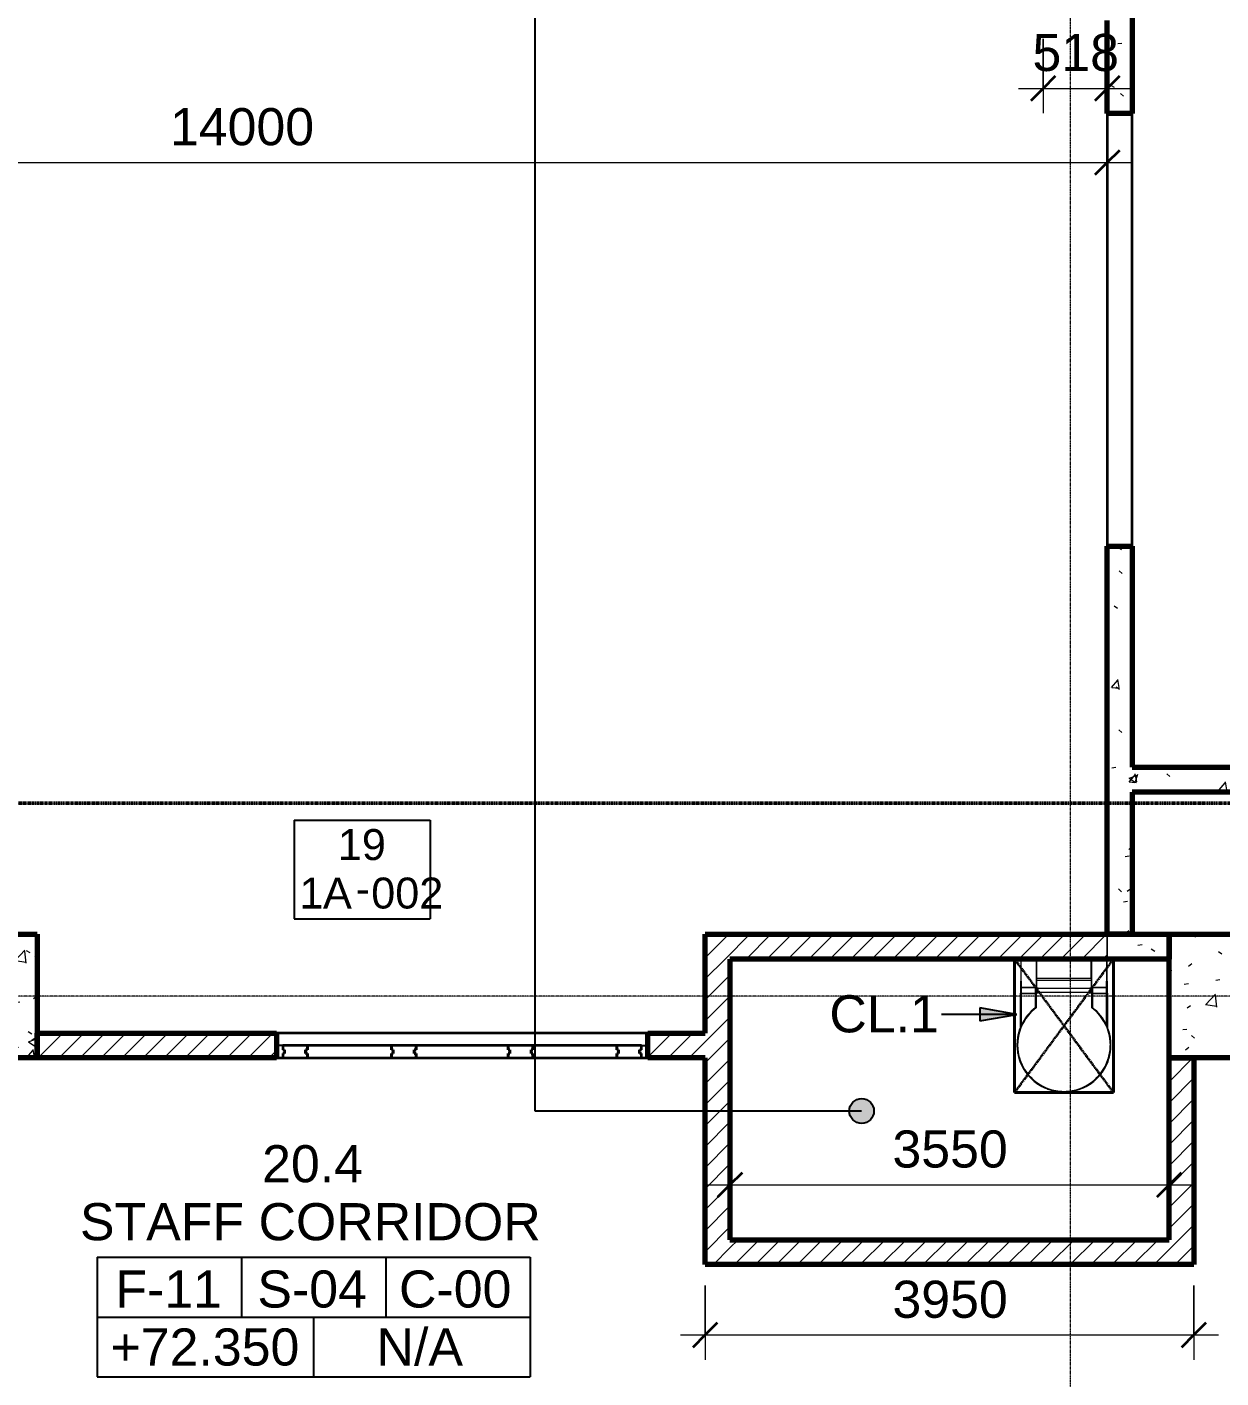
# Model space of a CAD drawing. Header units: millimetres. Extents: x -920221 to -841619, y -18676 to 22445.
# Drawn here: x -903239 to -893588, y 491 to 11415 of the extents above; entities that cross this region are included whole.
import ezdxf

# ---------------------------------------------------------------- set-up
doc = ezdxf.new("R2010")
doc.units = ezdxf.units.MM
doc.linetypes.add('Demolished', pattern=[2.75, 1.75, -1])
doc.linetypes.add('DPA_Grid _ Level 100', pattern=[10, 5.5, -1.6, 1.3, -1.6])
for name, color, linetype, lineweight in [('_ _ A-DETL-OPENING', 1, 'Continuous', 25), ('A-ANNO-DIMS', 1, 'Continuous', 9), ('A-ANNO-DIMS-100', 1, 'Continuous', 9), ('A-COLS', 5, 'Continuous', 70), ('A-COLS-E', 1, 'Continuous', 35), ('A-DETL-DEMO', 2, 'Demolished', 35), ('A-DOOR', 3, 'Continuous', 35), ('A-DOOR-E', 2, 'Continuous', 25), ('A-DOOR-FRAM', 3, 'Continuous', 25), ('A-DOOR-IDEN', 3, 'Continuous', 25), ('A-FLOR-E', 2, 'Continuous', 35), ('A-GENM', 1, 'Continuous', 9), ('A-GENM-IDEN', 3, 'Continuous', 25), ('A-ROOM-IDEN', 3, 'Continuous', 25), ('A-ROOM-LINE', 3, 'Continuous', 25), ('A-WALL', 5, 'Continuous', 35), ('A-WALL-PATT', 1, 'Continuous', 35), ('G-ANNO-SECL', 3, 'Continuous', 9), ('S-GRID', 251, 'Continuous', 9), ('WALL-E', 2, 'Continuous', 35)]:
    doc.layers.add(name, color=color, linetype=linetype, lineweight=lineweight)
doc.styles.add('Arial_1', font='arial.ttf', dxfattribs={"height": 250})
doc.styles.add('Arial_2', font='arial.ttf', dxfattribs={"height": 300})
doc.styles.add('Arial_3', font='arial.ttf', dxfattribs={"height": 2.5})
doc.dimstyles.new('DPA-DIM-3_0_T-T', dxfattribs={"dimscale": 304.8, "dimtxt": 306.07782, "dimasz": 0.656168, "dimexe": 0.656168, "dimexo": 0.0625, "dimgap": 0.164042, "dimtad": 1, "dimdec": 0, "dimzin": 0, "dimdsep": 46, "dimtxsty": 'Arial_2', "dimblk1": 'OBLIQUE', "dimblk2": 'OBLIQUE', "dimsah": 1, "dimcen": 0.09, "dimdle": 0.656168, "dimadec": 8, "dimazin": 0, "dimtfac": 1, "dimtdec": 4, "dimtix": 1, "dimtmove": 0, "dimatfit": 3, "dimfxl": 1.312336, "dimfxlon": 1, "dimtvp": 1, "dimtolj": 1, "dimtzin": 0, "dimarcsym": 2})
pattern_1 = [(50, (0, 0), (728.7365, -63.75582), [76.2, -838.2]), (355, (0, 0), (-140.9716, 764.2276), [60.96, -670.56]), (100.451, (60.7, -5.3), (587.77, 700.46675), [64.76, -712.36]), (46.184, (0, 203.2), (1084.3162, -168.171), [114.3, -1257.3]), (96.636, (90.4, 189.2), (949.6099, 989.7098), [97.14, -1068.54]), (351.184, (0, 203.2), (949.6206, 989.7012), [91.44, -1005.84]), (21, (101.6, 152.4), (606.45787, -409.06057), [76.2, -838.2]), (326, (101.6, 152.4), (247.20834, 736.7529), [60.96, -670.56]), (71.451, (152.14, 118.3), (853.66825, 327.68547), [64.76, -712.36]), (37.5, (0, 0), (12.35469, 338.22012), [33.528, -628.904, 33.528, -647.192, -673.1]), (37.5, (0, 0), (12.35469, 338.22012), [-1343.152, 33.528, -639.572]), (7.5, (0, 0), (267.27887, 400.72213), [33.528, -354.584, 33.528, -613.664, -256.54]), (7.5, (0, 0), (267.27887, 400.72213), [-1035.304, 33.528, -223.012]), (327.5, (-226.57, 0), (542.36333, -22.915345), [33.528, -220.472, 33.528, -758.952, -1051.56]), (327.5, (-226.57, 0), (542.36333, -22.915345), [-1046.48, 33.528, -1018.032]), (317.5, (-328.17, 0), (592.51696, 101.7071), [33.528, -296.672, 33.528, -492.76, -746.76]), (317.5, (-328.17, 0), (592.51696, 101.7071), [-856.488, 33.528, -713.232])]
pattern_2 = [(45, (0, 0), (-84.852814, 84.852814), [])]

# ---------------------------------------------------------------- blocks, each defined once
blk = doc.blocks.new('A33 - _Wall_ Access Panel 3000 x 3000-18927021-4280-01 ENLARGED LOWER PLATFORM LEVEL - REFLECTED CEILING PLAN - SHEET 1')
at = {"layer": 'A-DOOR'}
for p, q in [((-1450, 100), (-1450, 65)), ((-1250, 100), (-1450, 100)), ((-1450, 65), (-1435, 65)), ((-1450, 35), (-1450, 0)), ((-1435, 35), (-1450, 35)), ((-1450, 0), (-1250, 0)), ((-1435, 65), (-1435, 35)), ((-1265, 65), (-1250, 65)), ((-1265, 35), (-1265, 65)), ((-1265, 65), (-1265, 35)), ((-1250, 65), (-1265, 65)), ((-1250, 35), (-1265, 35)), ((-1265, 35), (-1250, 35)), ((-1250, 65), (-1250, 100)), ((-1250, 100), (-1250, 65)), ((-572, 100), (-1250, 100)), ((-1250, 0), (-1250, 35)), ((-1250, 35), (-1250, 0)), ((-1250, 0), (-572, 0)), ((-572, 100), (-572, 65)), ((-372, 100), (-572, 100)), ((-572, 65), (-572, 100)), ((-572, 65), (-557, 65)), ((-557, 65), (-572, 65)), ((-572, 35), (-572, 0)), ((-557, 35), (-572, 35)), ((-572, 35), (-557, 35)), ((-572, 0), (-572, 35)), ((-572, 0), (-372, 0)), ((-557, 65), (-557, 35)), ((-557, 35), (-557, 65)), ((-387, 65), (-372, 65)), ((-387, 35), (-387, 65)), ((-387, 65), (-387, 35)), ((-372, 65), (-387, 65)), ((-372, 35), (-387, 35)), ((-387, 35), (-372, 35)), ((-372, 65), (-372, 100)), ((-372, 100), (-372, 65)), ((372, 100), (-372, 100)), ((-372, 0), (-372, 35)), ((-372, 35), (-372, 0)), ((-372, 0), (372, 0)), ((372, 100), (372, 65)), ((572, 100), (372, 100)), ((372, 65), (372, 100)), ((372, 65), (387, 65)), ((387, 65), (372, 65)), ((372, 35), (372, 0)), ((387, 35), (372, 35)), ((372, 35), (387, 35)), ((372, 0), (372, 35)), ((372, 0), (572, 0)), ((387, 65), (387, 35)), ((387, 35), (387, 65)), ((557, 65), (572, 65)), ((557, 35), (557, 65)), ((557, 65), (557, 35)), ((572, 65), (557, 65)), ((572, 35), (557, 35)), ((557, 35), (572, 35)), ((572, 65), (572, 100)), ((572, 100), (572, 65)), ((1250, 100), (572, 100)), ((572, 0), (572, 35)), ((572, 35), (572, 0)), ((572, 0), (1250, 0)), ((1250, 100), (1250, 65)), ((1450, 100), (1250, 100)), ((1250, 65), (1250, 100)), ((1250, 65), (1265, 65)), ((1265, 65), (1250, 65)), ((1250, 35), (1250, 0)), ((1265, 35), (1250, 35)), ((1250, 35), (1265, 35)), ((1250, 0), (1250, 35)), ((1250, 0), (1450, 0)), ((1265, 65), (1265, 35)), ((1265, 35), (1265, 65)), ((1435, 65), (1450, 65)), ((1435, 35), (1435, 65)), ((1450, 35), (1435, 35)), ((1450, 65), (1450, 100)), ((1450, 0), (1450, 35))]:
    blk.add_line(p, q, dxfattribs=at)
at = {"layer": 'A-DOOR-E'}
for p, q in [((-1450, 100), (-1250, 100)), ((-1450, 65), (-1450, 100)), ((-1435, 65), (-1450, 65)), ((-1450, 35), (-1435, 35)), ((-1450, 0), (-1450, 35)), ((-1250, 0), (-1450, 0)), ((-1435, 35), (-1435, 65)), ((-1265, 65), (-1265, 35)), ((-1250, 65), (-1265, 65)), ((-1250, 65), (-1265, 65)), ((-1265, 65), (-1265, 35)), ((-1265, 35), (-1265, 65)), ((-1265, 65), (-1250, 65)), ((-1250, 65), (-1265, 65)), ((-1265, 65), (-1265, 35)), ((-1265, 35), (-1265, 65)), ((-1265, 65), (-1250, 65)), ((-1265, 35), (-1265, 65)), ((-1265, 65), (-1250, 65)), ((-1265, 65), (-1250, 65)), ((-1265, 35), (-1265, 65)), ((-1265, 65), (-1250, 65)), ((-1265, 35), (-1265, 65)), ((-1265, 35), (-1250, 35)), ((-1265, 35), (-1250, 35)), ((-1250, 35), (-1265, 35)), ((-1265, 35), (-1250, 35)), ((-1250, 35), (-1265, 35)), ((-1250, 35), (-1265, 35)), ((-1250, 35), (-1265, 35)), ((-1250, 35), (-1265, 35)), ((-1250, 100), (-1250, 65)), ((-572, 100), (-1250, 100)), ((-1250, 100), (-1250, 65)), ((-1250, 65), (-1250, 100)), ((-1250, 100), (-572, 100)), ((-572, 100), (-1250, 100)), ((-1250, 100), (-1250, 65)), ((-1250, 65), (-1250, 100)), ((-1250, 100), (-572, 100)), ((-1250, 65), (-1250, 100)), ((-1250, 100), (-572, 100)), ((-1250, 100), (-572, 100)), ((-1250, 65), (-1250, 100)), ((-1250, 100), (-572, 100)), ((-1250, 65), (-1250, 100)), ((-1250, 35), (-1250, 0)), ((-1250, 35), (-1250, 0)), ((-1250, 0), (-1250, 35)), ((-1250, 35), (-1250, 0)), ((-1250, 0), (-1250, 35)), ((-1250, 0), (-1250, 35)), ((-1250, 0), (-1250, 35)), ((-1250, 0), (-1250, 35)), ((-1250, 0), (-572, 0)), ((-572, 0), (-1250, 0)), ((-1250, 0), (-572, 0)), ((-572, 0), (-1250, 0)), ((-572, 0), (-1250, 0)), ((-572, 0), (-1250, 0)), ((-572, 0), (-1250, 0)), ((-572, 100), (-372, 100)), ((-572, 65), (-572, 100)), ((-572, 65), (-572, 100)), ((-572, 100), (-572, 65)), ((-572, 65), (-572, 100)), ((-572, 100), (-572, 65)), ((-572, 100), (-572, 65)), ((-572, 100), (-572, 65)), ((-572, 100), (-572, 65)), ((-557, 65), (-572, 65)), ((-557, 65), (-572, 65)), ((-572, 65), (-557, 65)), ((-557, 65), (-572, 65)), ((-572, 65), (-557, 65)), ((-572, 65), (-557, 65)), ((-572, 65), (-557, 65)), ((-572, 65), (-557, 65)), ((-572, 35), (-557, 35)), ((-572, 0), (-572, 35)), ((-572, 0), (-572, 35)), ((-572, 35), (-557, 35)), ((-557, 35), (-572, 35)), ((-572, 35), (-572, 0)), ((-572, 0), (-572, 35)), ((-572, 35), (-557, 35)), ((-557, 35), (-572, 35)), ((-572, 35), (-572, 0)), ((-557, 35), (-572, 35)), ((-572, 35), (-572, 0)), ((-572, 35), (-572, 0)), ((-557, 35), (-572, 35)), ((-572, 35), (-572, 0)), ((-557, 35), (-572, 35)), ((-372, 0), (-572, 0)), ((-557, 35), (-557, 65)), ((-557, 35), (-557, 65)), ((-557, 65), (-557, 35)), ((-557, 35), (-557, 65)), ((-557, 65), (-557, 35)), ((-557, 65), (-557, 35)), ((-557, 65), (-557, 35)), ((-557, 65), (-557, 35)), ((-387, 65), (-387, 35)), ((-372, 65), (-387, 65)), ((-372, 65), (-387, 65)), ((-387, 65), (-387, 35)), ((-387, 35), (-387, 65)), ((-387, 65), (-372, 65)), ((-372, 65), (-387, 65)), ((-387, 65), (-387, 35)), ((-387, 35), (-387, 65)), ((-387, 65), (-372, 65)), ((-387, 35), (-387, 65)), ((-387, 65), (-372, 65)), ((-387, 65), (-372, 65)), ((-387, 35), (-387, 65)), ((-387, 65), (-372, 65)), ((-387, 35), (-387, 65)), ((-387, 35), (-372, 35)), ((-387, 35), (-372, 35)), ((-372, 35), (-387, 35)), ((-387, 35), (-372, 35)), ((-372, 35), (-387, 35)), ((-372, 35), (-387, 35)), ((-372, 35), (-387, 35)), ((-372, 35), (-387, 35)), ((-372, 100), (-372, 65)), ((372, 100), (-372, 100)), ((-372, 100), (-372, 65)), ((-372, 65), (-372, 100)), ((-372, 100), (372, 100)), ((372, 100), (-372, 100)), ((-372, 100), (-372, 65)), ((-372, 65), (-372, 100)), ((-372, 100), (372, 100)), ((-372, 65), (-372, 100)), ((-372, 100), (372, 100)), ((-372, 100), (372, 100)), ((-372, 65), (-372, 100)), ((-372, 100), (372, 100)), ((-372, 65), (-372, 100)), ((-372, 35), (-372, 0)), ((-372, 35), (-372, 0)), ((-372, 0), (-372, 35)), ((-372, 35), (-372, 0)), ((-372, 0), (-372, 35)), ((-372, 0), (-372, 35)), ((-372, 0), (-372, 35)), ((-372, 0), (-372, 35)), ((-372, 0), (372, 0)), ((372, 0), (-372, 0)), ((-372, 0), (372, 0)), ((372, 0), (-372, 0)), ((372, 0), (-372, 0)), ((372, 0), (-372, 0)), ((372, 0), (-372, 0)), ((372, 100), (572, 100)), ((372, 65), (372, 100)), ((372, 65), (372, 100)), ((372, 100), (372, 65)), ((372, 65), (372, 100)), ((372, 100), (372, 65)), ((372, 100), (372, 65)), ((372, 100), (372, 65)), ((372, 100), (372, 65)), ((387, 65), (372, 65)), ((387, 65), (372, 65)), ((372, 65), (387, 65)), ((387, 65), (372, 65)), ((372, 65), (387, 65)), ((372, 65), (387, 65)), ((372, 65), (387, 65)), ((372, 65), (387, 65)), ((372, 35), (387, 35)), ((372, 0), (372, 35)), ((372, 0), (372, 35)), ((372, 35), (387, 35)), ((387, 35), (372, 35)), ((372, 35), (372, 0)), ((372, 0), (372, 35)), ((372, 35), (387, 35)), ((387, 35), (372, 35)), ((372, 35), (372, 0)), ((387, 35), (372, 35)), ((372, 35), (372, 0)), ((372, 35), (372, 0)), ((387, 35), (372, 35)), ((372, 35), (372, 0)), ((387, 35), (372, 35)), ((572, 0), (372, 0)), ((387, 35), (387, 65)), ((387, 35), (387, 65)), ((387, 65), (387, 35)), ((387, 35), (387, 65)), ((387, 65), (387, 35)), ((387, 65), (387, 35)), ((387, 65), (387, 35)), ((387, 65), (387, 35)), ((557, 65), (557, 35)), ((572, 65), (557, 65)), ((572, 65), (557, 65)), ((557, 65), (557, 35)), ((557, 35), (557, 65)), ((557, 65), (572, 65)), ((572, 65), (557, 65)), ((557, 65), (557, 35)), ((557, 35), (557, 65)), ((557, 65), (572, 65)), ((557, 35), (557, 65)), ((557, 65), (572, 65)), ((557, 65), (572, 65)), ((557, 35), (557, 65)), ((557, 65), (572, 65)), ((557, 35), (557, 65)), ((557, 35), (572, 35)), ((557, 35), (572, 35)), ((572, 35), (557, 35)), ((557, 35), (572, 35)), ((572, 35), (557, 35)), ((572, 35), (557, 35)), ((572, 35), (557, 35)), ((572, 35), (557, 35)), ((572, 100), (572, 65)), ((1250, 100), (572, 100)), ((572, 100), (572, 65)), ((572, 65), (572, 100)), ((572, 100), (1250, 100)), ((1250, 100), (572, 100)), ((572, 100), (572, 65)), ((572, 65), (572, 100)), ((572, 100), (1250, 100)), ((572, 65), (572, 100)), ((572, 100), (1250, 100)), ((572, 100), (1250, 100)), ((572, 65), (572, 100)), ((572, 100), (1250, 100)), ((572, 65), (572, 100)), ((572, 35), (572, 0)), ((572, 35), (572, 0)), ((572, 0), (572, 35)), ((572, 35), (572, 0)), ((572, 0), (572, 35)), ((572, 0), (572, 35)), ((572, 0), (572, 35)), ((572, 0), (572, 35)), ((572, 0), (1250, 0)), ((1250, 0), (572, 0)), ((572, 0), (1250, 0)), ((1250, 0), (572, 0)), ((1250, 0), (572, 0)), ((1250, 0), (572, 0)), ((1250, 0), (572, 0)), ((1250, 100), (1450, 100)), ((1250, 65), (1250, 100)), ((1250, 65), (1250, 100)), ((1250, 100), (1250, 65)), ((1250, 65), (1250, 100)), ((1250, 100), (1250, 65)), ((1250, 100), (1250, 65)), ((1250, 100), (1250, 65)), ((1250, 100), (1250, 65)), ((1265, 65), (1250, 65)), ((1265, 65), (1250, 65)), ((1250, 65), (1265, 65)), ((1265, 65), (1250, 65)), ((1250, 65), (1265, 65)), ((1250, 65), (1265, 65)), ((1250, 65), (1265, 65)), ((1250, 65), (1265, 65)), ((1250, 35), (1265, 35)), ((1250, 0), (1250, 35)), ((1250, 0), (1250, 35)), ((1250, 35), (1265, 35)), ((1265, 35), (1250, 35)), ((1250, 35), (1250, 0)), ((1250, 0), (1250, 35)), ((1250, 35), (1265, 35)), ((1265, 35), (1250, 35)), ((1250, 35), (1250, 0)), ((1265, 35), (1250, 35)), ((1250, 35), (1250, 0)), ((1250, 35), (1250, 0)), ((1265, 35), (1250, 35)), ((1250, 35), (1250, 0)), ((1265, 35), (1250, 35)), ((1450, 0), (1250, 0)), ((1265, 35), (1265, 65)), ((1265, 35), (1265, 65)), ((1265, 65), (1265, 35)), ((1265, 35), (1265, 65)), ((1265, 65), (1265, 35)), ((1265, 65), (1265, 35)), ((1265, 65), (1265, 35)), ((1265, 65), (1265, 35)), ((1435, 65), (1435, 35)), ((1450, 65), (1435, 65)), ((1435, 35), (1450, 35)), ((1450, 100), (1450, 65)), ((1450, 35), (1450, 0))]:
    blk.add_line(p, q, dxfattribs=at)
at = {"layer": 'A-DOOR-FRAM'}
for p, q in [((-1500, 100), (-1450, 100)), ((-1500, 0), (-1500, 100)), ((-1450, 0), (-1500, 0)), ((-1450, 100), (-1450, 65)), ((-1450, 65), (-1435, 65)), ((-1450, 35), (-1450, 0)), ((-1435, 35), (-1450, 35)), ((-1435, 65), (-1435, 35)), ((1435, 65), (1435, 35)), ((1450, 65), (1435, 65)), ((1435, 35), (1450, 35)), ((1450, 100), (1450, 65)), ((1500, 100), (1450, 100)), ((1450, 35), (1450, 0)), ((1450, 0), (1500, 0)), ((1500, 0), (1500, 100))]:
    blk.add_line(p, q, dxfattribs=at)
blk = doc.blocks.new('DPA_GM-Cage Ladder - H8300 with Protection Ring-8199188-4280-01 ENLARGED LOWER PLATFORM LEVEL - REFLECTED CEILING PLAN - SHEET 1')
at = {"layer": 'A-GENM'}
for p, q in [((90, 1143), (90, 1148)), ((160, 1148), (160, 1143)), ((-253, 805), (-248, 805)), ((498, 805), (503, 805)), ((-248, 735), (-253, 735)), ((503, 735), (498, 735)), ((-228, 350), (-228, 628)), ((-225, 305), (-225, 622)), ((-225, 305), (-225, 622)), ((-225, 305), (-225, 622)), ((-225, 305), (-225, 622)), ((-220, 611), (-220, 355)), ((-220, 611), (-220, 355)), ((-220, 611), (-220, 305)), ((-220, 611), (-220, 355)), ((470, 355), (470, 611)), ((470, 355), (470, 611)), ((470, 305), (470, 611)), ((470, 355), (470, 611)), ((475, 622), (475, 305)), ((475, 622), (475, 305)), ((475, 622), (475, 305)), ((475, 622), (475, 305)), ((477, 628), (477, 350)), ((-105, 355), (-105, 468)), ((-105, 355), (-105, 468)), ((-105, 355), (-105, 468)), ((-105, 355), (-105, 468)), ((-100, 470), (-100, 355)), ((-100, 470), (-100, 355)), ((-100, 470), (-100, 355)), ((-100, 470), (-100, 355)), ((350, 355), (350, 470)), ((350, 355), (350, 470)), ((350, 355), (350, 470)), ((350, 355), (350, 470)), ((355, 468), (355, 355)), ((355, 468), (355, 355)), ((355, 468), (355, 355)), ((355, 468), (355, 355)), ((-225, 350), (-228, 350)), ((-228, 350), (-228, 255)), ((-225, 305), (-225, 355)), ((-225, 305), (-225, 355)), ((-225, 305), (-225, 355)), ((-225, 355), (-100, 355)), ((-225, 305), (-225, 355)), ((-225, 350), (-225, 355)), ((-225, 355), (-225, 305)), ((-225, 338), (-225, 349)), ((-225, 318), (-225, 332)), ((-220, 355), (-100, 355)), ((-220, 355), (-100, 355)), ((-220, 355), (-100, 355)), ((-100, 355), (-220, 355)), ((-100, 355), (-105, 355)), ((-100, 355), (-104, 355)), ((-100, 355), (-104, 355)), ((-100, 355), (-104, 355)), ((-100, 355), (-100, 306)), ((-100, 355), (-100, 306)), ((-100, 355), (-100, 306)), ((-100, 355), (-100, 306)), ((-100, 355), (-100, 306)), ((-100, 306), (-100, 355)), ((-95, 355), (-100, 355)), ((-95, 355), (-95, 306)), ((-95, 347), (345, 347)), ((-95, 326), (-95, 347)), ((-95, 347), (-95, 326)), ((-95, 347), (345, 347)), ((-95, 326), (-95, 347)), ((-95, 347), (-95, 326)), ((-95, 347), (345, 347)), ((-95, 326), (-95, 347)), ((-95, 347), (-95, 326)), ((-95, 347), (345, 347)), ((-95, 326), (-95, 347)), ((-95, 347), (-95, 326)), ((-95, 347), (345, 347)), ((-95, 326), (-95, 347)), ((-95, 347), (-95, 326)), ((-95, 347), (345, 347)), ((-95, 326), (-95, 347)), ((-95, 347), (-95, 326)), ((-95, 347), (345, 347)), ((-95, 326), (-95, 347)), ((-95, 347), (-95, 326)), ((-95, 347), (345, 347)), ((-95, 326), (-95, 347)), ((-95, 347), (-95, 326)), ((-95, 347), (345, 347)), ((-95, 326), (-95, 347)), ((-95, 347), (-95, 326)), ((-95, 347), (345, 347)), ((-95, 326), (-95, 347)), ((-95, 347), (-95, 326)), ((-95, 347), (345, 347)), ((-95, 326), (-95, 347)), ((-95, 347), (-95, 326)), ((-95, 347), (345, 347)), ((-95, 326), (-95, 347)), ((-95, 347), (-95, 326)), ((-95, 347), (345, 347)), ((-95, 326), (-95, 347)), ((-95, 347), (-95, 326)), ((-95, 347), (345, 347)), ((-95, 326), (-95, 347)), ((-95, 347), (-95, 326)), ((-95, 347), (345, 347)), ((-95, 326), (-95, 347)), ((-95, 347), (-95, 326)), ((-95, 347), (345, 347)), ((-95, 326), (-95, 347)), ((-95, 347), (-95, 326)), ((-95, 347), (345, 347)), ((-95, 326), (-95, 347)), ((-95, 347), (-95, 326)), ((-95, 347), (345, 347)), ((-95, 326), (-95, 347)), ((-95, 347), (-95, 326)), ((-95, 347), (345, 347)), ((-95, 326), (-95, 347)), ((-95, 347), (-95, 326)), ((-95, 347), (345, 347)), ((-95, 326), (-95, 347)), ((-95, 347), (-95, 326)), ((-95, 347), (345, 347)), ((-95, 326), (-95, 347)), ((-95, 347), (-95, 326)), ((350, 355), (345, 355)), ((345, 306), (345, 355)), ((345, 326), (345, 347)), ((345, 347), (345, 326)), ((345, 326), (345, 347)), ((345, 347), (345, 326)), ((345, 326), (345, 347)), ((345, 347), (345, 326)), ((345, 326), (345, 347)), ((345, 347), (345, 326)), ((345, 326), (345, 347)), ((345, 347), (345, 326)), ((345, 326), (345, 347)), ((345, 347), (345, 326)), ((345, 326), (345, 347)), ((345, 347), (345, 326)), ((345, 326), (345, 347)), ((345, 347), (345, 326)), ((345, 326), (345, 347)), ((345, 347), (345, 326)), ((345, 326), (345, 347)), ((345, 347), (345, 326)), ((345, 326), (345, 347)), ((345, 347), (345, 326)), ((345, 326), (345, 347)), ((345, 347), (345, 326)), ((345, 326), (345, 347)), ((345, 347), (345, 326)), ((345, 326), (345, 347)), ((345, 347), (345, 326)), ((345, 326), (345, 347)), ((345, 347), (345, 326)), ((345, 326), (345, 347)), ((345, 347), (345, 326)), ((345, 326), (345, 347)), ((345, 347), (345, 326)), ((345, 326), (345, 347)), ((345, 347), (345, 326)), ((345, 326), (345, 347)), ((345, 347), (345, 326)), ((345, 326), (345, 347)), ((345, 347), (345, 326)), ((345, 326), (345, 347)), ((345, 347), (345, 326)), ((350, 355), (470, 355)), ((350, 306), (350, 355)), ((355, 355), (350, 355)), ((350, 355), (470, 355)), ((350, 306), (350, 355)), ((355, 355), (350, 355)), ((350, 355), (475, 355)), ((350, 306), (350, 355)), ((355, 355), (350, 355)), ((350, 355), (470, 355)), ((350, 306), (350, 355)), ((355, 355), (350, 355)), ((350, 306), (350, 355)), ((470, 355), (350, 355)), ((350, 355), (350, 306)), ((475, 355), (475, 305)), ((475, 355), (475, 305)), ((475, 355), (475, 305)), ((475, 355), (475, 305)), ((475, 305), (475, 355)), ((475, 355), (475, 350)), ((477, 350), (475, 350)), ((475, 349), (475, 338)), ((475, 332), (475, 318)), ((477, 255), (477, 350)), ((-228, 255), (-223, 255)), ((-225, 292), (-225, 310)), ((-100, 305), (-225, 305)), ((-220, 305), (-225, 305)), ((-100, 305), (-225, 305)), ((-220, 305), (-225, 305)), ((-100, 305), (-225, 305)), ((-220, 305), (-225, 305)), ((-100, 305), (-225, 305)), ((-220, 305), (-225, 305)), ((-225, 305), (-225, 255)), ((-225, 305), (-100, 305)), ((-225, 255), (-225, 283)), ((-225, 255), (-225, 75)), ((-220, 306), (-220, 255)), ((-220, 255), (-220, 305)), ((-220, 75), (-220, 255)), ((-100, 305), (-95, 305)), ((-95, 305), (-100, 305)), ((-100, 305), (-100, 80)), ((-95, 313), (-95, 325)), ((-95, 325), (-95, 313)), ((-95, 313), (-95, 325)), ((-95, 325), (-95, 313)), ((-95, 313), (-95, 325)), ((-95, 325), (-95, 313)), ((-95, 313), (-95, 325)), ((-95, 325), (-95, 313)), ((-95, 313), (-95, 325)), ((-95, 325), (-95, 313)), ((-95, 313), (-95, 325)), ((-95, 325), (-95, 313)), ((-95, 313), (-95, 325)), ((-95, 325), (-95, 313)), ((-95, 313), (-95, 325)), ((-95, 325), (-95, 313)), ((-95, 313), (-95, 325)), ((-95, 325), (-95, 313)), ((-95, 313), (-95, 325)), ((-95, 325), (-95, 313)), ((-95, 313), (-95, 325)), ((-95, 325), (-95, 313)), ((-95, 313), (-95, 325)), ((-95, 325), (-95, 313)), ((-95, 313), (-95, 325)), ((-95, 325), (-95, 313)), ((-95, 313), (-95, 325)), ((-95, 325), (-95, 313)), ((-95, 313), (-95, 325)), ((-95, 325), (-95, 313)), ((-95, 313), (-95, 325)), ((-95, 325), (-95, 313)), ((-95, 313), (-95, 325)), ((-95, 325), (-95, 313)), ((-95, 313), (-95, 325)), ((-95, 325), (-95, 313)), ((-95, 313), (-95, 325)), ((-95, 325), (-95, 313)), ((-95, 313), (-95, 325)), ((-95, 325), (-95, 313)), ((-95, 313), (-95, 325)), ((-95, 325), (-95, 313)), ((345, 312), (-95, 312)), ((345, 312), (-95, 312)), ((345, 312), (-95, 312)), ((345, 312), (-95, 312)), ((345, 312), (-95, 312)), ((345, 312), (-95, 312)), ((345, 312), (-95, 312)), ((345, 312), (-95, 312)), ((345, 312), (-95, 312)), ((345, 312), (-95, 312)), ((345, 312), (-95, 312)), ((345, 312), (-95, 312)), ((345, 312), (-95, 312)), ((345, 312), (-95, 312)), ((345, 312), (-95, 312)), ((345, 312), (-95, 312)), ((345, 312), (-95, 312)), ((345, 312), (-95, 312)), ((345, 312), (-95, 312)), ((345, 312), (-95, 312)), ((345, 312), (-95, 312)), ((-95, 75), (-95, 305)), ((-95, 75), (-95, 250)), ((-95, 250), (345, 250)), ((-95, 230), (-95, 75)), ((345, 230), (-95, 230)), ((345, 313), (345, 325)), ((345, 325), (345, 313)), ((345, 313), (345, 325)), ((345, 325), (345, 313)), ((345, 313), (345, 325)), ((345, 325), (345, 313)), ((345, 313), (345, 325)), ((345, 325), (345, 313)), ((345, 313), (345, 325)), ((345, 325), (345, 313)), ((345, 313), (345, 325)), ((345, 325), (345, 313)), ((345, 313), (345, 325)), ((345, 325), (345, 313)), ((345, 313), (345, 325)), ((345, 325), (345, 313)), ((345, 313), (345, 325)), ((345, 325), (345, 313)), ((345, 313), (345, 325)), ((345, 325), (345, 313)), ((345, 313), (345, 325)), ((345, 325), (345, 313)), ((345, 313), (345, 325)), ((345, 325), (345, 313)), ((345, 313), (345, 325)), ((345, 325), (345, 313)), ((345, 313), (345, 325)), ((345, 325), (345, 313)), ((345, 313), (345, 325)), ((345, 325), (345, 313)), ((345, 313), (345, 325)), ((345, 325), (345, 313)), ((345, 313), (345, 325)), ((345, 325), (345, 313)), ((345, 313), (345, 325)), ((345, 325), (345, 313)), ((345, 313), (345, 325)), ((345, 325), (345, 313)), ((345, 313), (345, 325)), ((345, 325), (345, 313)), ((345, 313), (345, 325)), ((345, 325), (345, 313)), ((345, 305), (350, 305)), ((350, 305), (345, 305)), ((345, 305), (345, 75)), ((345, 250), (345, 75)), ((345, 230), (345, 75)), ((475, 305), (350, 305)), ((475, 305), (350, 305)), ((475, 305), (350, 305)), ((475, 305), (350, 305)), ((350, 305), (475, 305)), ((350, 80), (350, 305)), ((470, 255), (470, 306)), ((475, 305), (470, 305)), ((475, 305), (470, 305)), ((475, 305), (470, 305)), ((475, 305), (470, 305)), ((470, 305), (470, 255)), ((470, 255), (470, 75)), ((472, 255), (477, 255)), ((475, 310), (475, 292)), ((475, 255), (475, 305)), ((475, 283), (475, 255)), ((475, 75), (475, 255)), ((-198, 75), (-248, 75)), ((-148, 80), (-148, 75)), ((-100, 80), (-148, 80)), ((-95, 75), (-148, 75)), ((345, 75), (-95, 75)), ((345, 75), (-95, 75)), ((397, 75), (345, 75)), ((397, 80), (350, 80)), ((397, 75), (397, 80)), ((497, 75), (447, 75))]:
    blk.add_line(p, q, dxfattribs=at)
at = {"layer": 'A-GENM', "lineweight": 35}
for p, q in [((-100, 355), (-95, 355)), ((-100, 305), (-100, 355)), ((-95, 355), (-95, 305)), ((345, 355), (350, 355)), ((345, 305), (345, 355)), ((350, 355), (350, 305)), ((-95, 305), (-100, 305)), ((350, 305), (345, 305))]:
    blk.add_line(p, q, dxfattribs=at)
at = {"layer": 'A-GENM'}
for radius, start, end in [(380, 337.0805, 202.9195), (380, 95.3548, 174.6498), (380, 95.3548, 174.6498), (380, 95.3548, 174.6498), (375, 358.5717, 181.4283), (375, 358.5717, 181.4283), (375, 306.8699, 233.1301), (375, 358.5717, 181.4283), (375, 120.5805, 124.9928), (380, 114.5289, 120.5268), (380, 103.6272, 110.3512), (375, 100.2243, 110.378), (380, 95.3547, 100.1756), (375, 79.811, 100.189), (380, 84.6446, 95.3554), (375, 84.6446, 95.3554), (380, 5.3502, 84.6452), (380, 5.3502, 84.6452), (380, 5.3502, 84.6452), (380, 79.8244, 84.6453), (375, 69.622, 79.7757), (380, 69.6488, 76.3728), (380, 59.4732, 65.4711), (375, 55.0072, 59.4195), (380, 145.7475, 151.3256), (375, 141.032, 145.6704), (380, 135.4239, 141.1046), (375, 130.8256, 135.3611), (380, 125.0413, 130.7023), (380, 49.2977, 54.9587), (375, 44.6389, 49.1744), (380, 38.8954, 44.5761), (375, 34.3296, 38.968), (380, 28.6744, 34.2525), (375, 161.4448, 166.2066), (380, 156.0394, 161.5465), (375, 151.2384, 155.948), (375, 24.052, 28.7616), (380, 18.4535, 23.9606), (375, 13.7934, 18.5552), (380, 174.6446, 185.3554), (380, 166.3122, 171.7674), (375, 174.6446, 185.3554), (375, 171.6512, 176.4529), (380, 8.2326, 13.6878), (375, 3.5471, 8.3488), (375, 354.6446, 5.3554), (380, 354.6446, 5.3554), (380, 181.0965, 181.9883), (380, 181.7334, 183.122), (380, 181.7334, 183.122), (380, 181.7334, 183.122), (380, 185.3602, 202.9195), (380, 185.3602, 202.9195), (380, 185.3602, 202.9195), (380, 186.8247, 192.2092), (375, 182.4573, 186.6907), (375, 182.7703, 233.1301), (375, 182.7703, 233.1301), (375, 182.7703, 233.1301), (375, 192.0641, 196.9225), (380, 197.0706, 201.9314), (375, 306.8699, 357.2297), (375, 306.8699, 357.2297), (375, 306.8699, 357.2297), (380, 337.0805, 354.6398), (380, 337.0805, 354.6398), (380, 337.0805, 354.6398), (380, 338.0686, 342.9294), (375, 343.0775, 347.9359), (380, 347.7908, 353.1753), (375, 353.3093, 357.5427), (380, 356.878, 358.2666), (380, 356.878, 358.2666), (380, 356.878, 358.2666), (380, 358.0117, 358.9035), (380, 204.784, 232.7522), (380, 204.784, 232.7522), (380, 204.784, 232.7522), (380, 204.784, 232.7522), (380, 307.2478, 335.216), (380, 307.2478, 335.216), (380, 307.2478, 335.216), (380, 307.2478, 335.216)]:
    blk.add_arc((125, 770), radius, start, end, dxfattribs=at)
blk = doc.blocks.new('DIMBLOCK15-4280-01 ENLARGED LOWER PLATFORM LEVEL - REFLECTED CEILING PLAN - SHEET 1')
at = {"layer": 'A-ANNO-DIMS-100'}
for p, q in [((-908507, 10719), (-908507, 10119)), ((-908507, 10319), (-908507, 10719)), ((-894507, 10719), (-894507, 10119)), ((-894507, 10319), (-894507, 10719)), ((-908707, 10319), (-894307, 10319))]:
    blk.add_line(p, q, dxfattribs=at)
at = {"layer": 'A-ANNO-DIMS-100', "lineweight": 35}
for p, q in [((-908507, 10319), (-908407, 10419)), ((-894507, 10319), (-894407, 10419)), ((-908507, 10319), (-908607, 10219)), ((-894507, 10319), (-894607, 10219))]:
    blk.add_line(p, q, dxfattribs=at)
at = {"layer": 'A-ANNO-DIMS-100', "color": 0, "insert": (-902084, 10759), "char_height": 300, "width": 1384.41, "attachment_point": 1, "line_spacing_factor": 0.941778, "style": 'Arial_2'}
blk.add_mtext('14000', dxfattribs=at)
blk = doc.blocks.new('_Oblique')
at = {"color": 0, "linetype": 'ByBlock', "lineweight": -2}
blk.add_line((-0.5, -0.5), (0.5, 0.5), dxfattribs=at)
blk = doc.blocks.new('DIMBLOCK16-4280-01 ENLARGED LOWER PLATFORM LEVEL - REFLECTED CEILING PLAN - SHEET 1')
at = {"layer": 'A-ANNO-DIMS-100'}
for p, q in [((-895025, 11319), (-895025, 10719)), ((-895025, 10919), (-895025, 11319)), ((-894507, 11319), (-894507, 10719)), ((-894507, 10919), (-894507, 11319)), ((-895225, 10919), (-894307, 10919))]:
    blk.add_line(p, q, dxfattribs=at)
at = {"layer": 'A-ANNO-DIMS-100', "lineweight": 35}
for p, q in [((-895025, 10919), (-894925, 11019)), ((-894507, 10919), (-894407, 11019)), ((-895025, 10919), (-895125, 10819)), ((-894507, 10919), (-894607, 10819))]:
    blk.add_line(p, q, dxfattribs=at)
at = {"layer": 'A-ANNO-DIMS-100', "color": 0, "insert": (-895112, 11359), "char_height": 300, "width": 830.65, "attachment_point": 1, "rotation": 0, "line_spacing_factor": 0.941778, "style": 'Arial_2'}
blk.add_mtext('518', dxfattribs=at)
blk = doc.blocks.new('DIMBLOCK17-4280-01 ENLARGED LOWER PLATFORM LEVEL - REFLECTED CEILING PLAN - SHEET 1')
at = {"layer": 'A-ANNO-DIMS-100'}
for p, q in [((-897557, 2454), (-897557, 1854)), ((-897557, 2054), (-897557, 2454)), ((-894007, 2454), (-894007, 1854)), ((-894007, 2054), (-894007, 2454)), ((-897757, 2054), (-893807, 2054))]:
    blk.add_line(p, q, dxfattribs=at)
at = {"layer": 'A-ANNO-DIMS-100', "lineweight": 35}
for p, q in [((-897557, 2054), (-897457, 2154)), ((-894007, 2054), (-893907, 2154)), ((-897557, 2054), (-897657, 1954)), ((-894007, 2054), (-894107, 1954))]:
    blk.add_line(p, q, dxfattribs=at)
at = {"layer": 'A-ANNO-DIMS-100', "color": 0, "insert": (-896244, 2493), "char_height": 300, "width": 1107.53, "attachment_point": 1, "line_spacing_factor": 0.941778, "style": 'Arial_2'}
blk.add_mtext('3550', dxfattribs=at)
blk = doc.blocks.new('DPA_Door Tag - Standard-4918896-4280-01 ENLARGED LOWER PLATFORM LEVEL - REFLECTED CEILING PLAN - SHEET 1')
at = {"layer": 'A-DOOR-IDEN'}
for p, q in [((-5.5, 4), (-5.5, -4)), ((-5.5, 4), (5.5, 4)), ((5.5, 4), (5.5, -4)), ((-5.5, -4), (5.5, -4))]:
    blk.add_line(p, q, dxfattribs=at)
at = {"layer": 'A-DOOR-IDEN', "lineweight": 9, "insert": (-0.53, -0.28), "char_height": 2.5, "width": 1.443, "attachment_point": 1, "style": 'Arial_3'}
blk.add_mtext('-', dxfattribs=at)
blk = doc.blocks.new('DIMBLOCK55-4280-01 ENLARGED LOWER PLATFORM LEVEL - REFLECTED CEILING PLAN - SHEET 1')
at = {"layer": 'A-ANNO-DIMS-100'}
for p, q in [((-897757, 1239), (-897757, 639)), ((-897757, 839), (-897757, 1239)), ((-893807, 1239), (-893807, 639)), ((-893807, 839), (-893807, 1239)), ((-897957, 839), (-893607, 839))]:
    blk.add_line(p, q, dxfattribs=at)
at = {"layer": 'A-ANNO-DIMS-100', "lineweight": 35}
for p, q in [((-897757, 839), (-897657, 939)), ((-893807, 839), (-893707, 939)), ((-897757, 839), (-897857, 739)), ((-893807, 839), (-893907, 739))]:
    blk.add_line(p, q, dxfattribs=at)
at = {"layer": 'A-ANNO-DIMS-100', "color": 0, "insert": (-896244, 1278), "char_height": 300, "width": 1107.53, "attachment_point": 1, "line_spacing_factor": 0.941778, "style": 'Arial_2'}
blk.add_mtext('3950', dxfattribs=at)
blk = doc.blocks.new('DPA_Room Tag Box - Standard-4486259-4280-01 ENLARGED LOWER PLATFORM LEVEL - REFLECTED CEILING PLAN - SHEET 1')
at = {"layer": 'A-ROOM-LINE'}
for p, q in [((-17.5, -2.94), (-17.5, -12.6)), ((-17.5, -2.94), (17.5, -2.94)), ((-5.83, -2.94), (-5.83, -7.77)), ((5.83, -2.94), (5.83, -7.77)), ((17.5, -2.94), (17.5, -12.6)), ((-17.5, -7.77), (17.5, -7.77)), ((0, -7.77), (0, -12.6)), ((-17.5, -12.6), (17.5, -12.6))]:
    blk.add_line(p, q, dxfattribs=at)

msp = doc.modelspace()

# ---------------------------------------------------------------- hatches: boundary and pattern name
at = {"layer": 'A-COLS-E', "lineweight": 9}
h = msp.add_hatch(dxfattribs=at)
h.set_pattern_fill('FP_1', color=256, style=0, pattern_type=2)
h.set_pattern_definition(pattern_1)
h.paths.add_polyline_path([(-903157.4, 3079), (-903157.4, 4079), (-905407.4, 4079), (-905407.4, 3079), (-903203.9, 3079)])
h = msp.add_hatch(dxfattribs=at)
h.set_pattern_fill('FP_1', color=256, style=0, pattern_type=2)
h.set_pattern_definition(pattern_1)
h.paths.add_polyline_path([(-891757.4, 3079), (-891757.4, 4079), (-894007.4, 4079), (-894007.4, 3079)])
at = {"layer": 'A-GENM-IDEN'}
msp.add_hatch(color=256, dxfattribs=at).paths.add_polyline_path([(-895237.4, 3431.5), (-895537.4, 3484.4), (-895537.4, 3378.6)])
at = {"layer": 'A-ROOM-IDEN'}
h = msp.add_hatch(color=256, dxfattribs=at)
edge = h.paths.add_edge_path()
edge.add_arc((-896493.2, 2650.1), 100, 0, 360)
at = {"layer": 'A-WALL-PATT', "lineweight": 9}
h = msp.add_hatch(dxfattribs=at)
h.set_pattern_fill('FP_1', color=256, style=0, pattern_type=2)
h.set_pattern_definition(pattern_1)
h.paths.add_polyline_path([(-894307.4, 4079), (-894307.4, 7216.4), (-894507.4, 7216.4), (-894507.4, 4079), (-894422.1, 4079)])
h.paths.add_polyline_path([(-894307.4, 10716.4), (-894307.4, 11666.4), (-894507.4, 11666.4), (-894507.4, 10716.4), (-894422.1, 10716.4)])
h = msp.add_hatch(dxfattribs=at)
h.set_pattern_fill('FP_1', color=256, style=0, pattern_type=2)
h.set_pattern_definition(pattern_1)
h.paths.add_polyline_path([(-887732.4, 5229), (-887732.4, 5429), (-888769.9, 5429), (-888769.9, 5229)])
h.paths.add_polyline_path([(-893269.9, 5229), (-893269.9, 5429), (-894307.4, 5429), (-894307.4, 5229)])
h = msp.add_hatch(dxfattribs=at)
h.set_pattern_fill('FP_2', color=256, style=0, pattern_type=2)
h.set_pattern_definition(pattern_2)
h.paths.add_polyline_path([(-894507.4, 3879), (-894507.4, 4079), (-897757.4, 4079), (-897757.4, 3879), (-894970.9, 3879)])
h = msp.add_hatch(dxfattribs=at)
h.set_pattern_fill('FP_1', color=256, style=0, pattern_type=2)
h.set_pattern_definition(pattern_1)
h.paths.add_polyline_path([(-894007.4, 3879), (-894007.4, 4079), (-894507.4, 4079), (-894507.4, 3879), (-894422.1, 3879)])
h = msp.add_hatch(dxfattribs=at)
h.set_pattern_fill('FP_2', color=256, style=0, pattern_type=2)
h.set_pattern_definition(pattern_2)
h.paths.add_polyline_path([(-897557.4, 3279), (-897557.4, 3879), (-897757.4, 3879), (-897757.4, 3279), (-897715.3, 3279)])
h = msp.add_hatch(dxfattribs=at)
h.set_pattern_fill('FP_2', color=256, style=0, pattern_type=2)
h.set_pattern_definition(pattern_2)
h.paths.add_polyline_path([(-897715.3, 3079), (-897557.4, 3079), (-897557.4, 3279), (-898222.4, 3279), (-898222.4, 3079), (-897757.4, 3079)])
h.paths.add_polyline_path([(-901222.4, 3079), (-901222.4, 3279), (-903157.4, 3279), (-903157.4, 3079)])
h = msp.add_hatch(dxfattribs=at)
h.set_pattern_fill('FP_2', color=256, style=0, pattern_type=2)
h.set_pattern_definition(pattern_2)
h.paths.add_polyline_path([(-897557.4, 1409), (-897557.4, 3079), (-897757.4, 3079), (-897757.4, 1409)])
h = msp.add_hatch(dxfattribs=at)
h.set_pattern_fill('FP_2', color=256, style=0, pattern_type=2)
h.set_pattern_definition(pattern_2)
h.paths.add_polyline_path([(-893807.4, 1609), (-893807.4, 3079), (-894007.4, 3079), (-894007.4, 1609)])
h = msp.add_hatch(dxfattribs=at)
h.set_pattern_fill('FP_2', color=256, style=0, pattern_type=2)
h.set_pattern_definition(pattern_2)
h.paths.add_polyline_path([(-893807.4, 1409), (-893807.4, 1609), (-897557.4, 1609), (-897557.4, 1409), (-894422.1, 1409)])

# ---------------------------------------------------------------- linework, layer by layer
at = {"layer": '_ _ A-DETL-OPENING'}
for p, q in [((-895257.4, 2799), (-895257.4, 3879)), ((-895257.4, 3879), (-894457.4, 3879)), ((-894457.4, 3879), (-894457.4, 2799)), ((-894457.4, 2799), (-895257.4, 2799))]:
    msp.add_line(p, q, dxfattribs=at)
at = {"layer": 'A-COLS'}
for p, q in [((-905407.4, 4079), (-903157.4, 4079)), ((-903157.4, 4079), (-903157.4, 3079)), ((-894007.4, 3079), (-894007.4, 4079)), ((-894007.4, 4079), (-891757.4, 4079)), ((-903157.4, 3079), (-905407.4, 3079)), ((-891757.4, 3079), (-894007.4, 3079))]:
    msp.add_line(p, q, dxfattribs=at)
at = {"layer": 'A-DETL-DEMO'}
for p, q in [((-894457.4, 3879), (-895257.4, 2799)), ((-895257.4, 3879), (-894457.4, 2799))]:
    msp.add_line(p, q, dxfattribs=at)
at = {"layer": 'A-FLOR-E'}
for p, q in [((-895257.4, 3879), (-895257.4, 2799)), ((-894457.4, 3879), (-895257.4, 3879)), ((-895257.4, 2799), (-895257.4, 3879)), ((-895257.4, 3879), (-894457.4, 3879)), ((-894457.4, 2799), (-894457.4, 3879)), ((-894457.4, 3879), (-894457.4, 2799)), ((-895257.4, 2799), (-894457.4, 2799)), ((-894457.4, 2799), (-895257.4, 2799))]:
    msp.add_line(p, q, dxfattribs=at)
at = {"layer": 'A-GENM-IDEN'}
for p, q in [((-895237.4, 3431.5), (-895847.7, 3431.5)), ((-895237.4, 3431.5), (-895537.4, 3484.4)), ((-895537.4, 3484.4), (-895537.4, 3378.6)), ((-895537.4, 3378.6), (-895237.4, 3431.5))]:
    msp.add_line(p, q, dxfattribs=at)
at = {"layer": 'A-ROOM-IDEN'}
for p, q in [((-899132.8, 2650.1), (-899132.8, 16531.2)), ((-896493.2, 2650.1), (-899132.8, 2650.1))]:
    msp.add_line(p, q, dxfattribs=at)
msp.add_circle((-896493.2, 2650.1), 100, dxfattribs=at)
at = {"layer": 'A-WALL', "color": 7, "lineweight": 70}
for p, q in [((-894307.4, 11666.4), (-894307.4, 10716.4)), ((-894507.4, 10716.4), (-894507.4, 11466.4)), ((-894307.4, 10716.4), (-894507.4, 10716.4)), ((-894507.4, 4079), (-894507.4, 7216.4)), ((-894507.4, 7216.4), (-894307.4, 7216.4)), ((-894307.4, 7216.4), (-894307.4, 5429)), ((-894307.4, 5429), (-893269.9, 5429)), ((-894307.4, 5229), (-894307.4, 4079)), ((-893269.9, 5229), (-894307.4, 5229)), ((-897757.4, 3879), (-897757.4, 4079)), ((-897757.4, 4079), (-894507.4, 4079)), ((-894307.4, 4079), (-894507.4, 4079)), ((-894507.4, 4079), (-894007.4, 4079)), ((-894007.4, 4079), (-894007.4, 3879)), ((-897757.4, 3279), (-897757.4, 3879)), ((-894507.4, 3879), (-897557.4, 3879)), ((-897557.4, 3879), (-897557.4, 3279)), ((-894007.4, 3879), (-894507.4, 3879)), ((-903157.4, 3179), (-903157.4, 3279)), ((-903157.4, 3279), (-901222.4, 3279)), ((-901222.4, 3279), (-901222.4, 3179)), ((-898222.4, 3179), (-898222.4, 3279)), ((-898222.4, 3279), (-897757.4, 3279)), ((-897557.4, 3279), (-897557.4, 3179)), ((-903157.4, 3079), (-903157.4, 3179)), ((-901222.4, 3179), (-901222.4, 3079)), ((-898222.4, 3079), (-898222.4, 3179)), ((-897557.4, 3179), (-897557.4, 3079)), ((-901222.4, 3079), (-903157.4, 3079)), ((-897757.4, 3079), (-898222.4, 3079)), ((-897757.4, 1409), (-897757.4, 3079)), ((-897557.4, 3079), (-897557.4, 1609)), ((-894007.4, 1609), (-894007.4, 3079)), ((-894007.4, 3079), (-893807.4, 3079)), ((-893807.4, 3079), (-893807.4, 1609)), ((-897557.4, 1609), (-894007.4, 1609)), ((-893807.4, 1609), (-893807.4, 1409)), ((-897557.4, 1409), (-897757.4, 1409)), ((-893807.4, 1409), (-897557.4, 1409))]:
    msp.add_line(p, q, dxfattribs=at)
at = {"layer": 'A-WALL', "lineweight": 9}
for p, q in [((-894507.4, 3879), (-894507.4, 4079)), ((-894507.4, 4079), (-894507.4, 3879))]:
    msp.add_line(p, q, dxfattribs=at)
at = {"layer": 'G-ANNO-SECL', "linetype": 'DPA_Grid _ Level 100', "lineweight": 50}
msp.add_line((-918383.5, 5139.9), (-844553.5, 5139.9), dxfattribs=at)
at = {"layer": 'S-GRID', "linetype": 'DPA_Grid _ Level 100'}
for p, q in [((-894805.4, -17805.7), (-894805.4, 20540.3)), ((-846157.4, 3579), (-918895.3, 3579))]:
    msp.add_line(p, q, dxfattribs=at)
at = {"layer": 'WALL-E'}
for p, q in [((-894507.4, 10716.4), (-894307.4, 10716.4)), ((-894507.4, 10716.4), (-894507.4, 7216.4)), ((-894307.4, 7216.4), (-894307.4, 10716.4)), ((-894507.4, 7216.4), (-894307.4, 7216.4)), ((-895257.4, 3879), (-894457.4, 3879)), ((-895207.4, 3879), (-895257.4, 3879)), ((-894512.4, 3879), (-895202.4, 3879)), ((-894457.4, 3879), (-894507.4, 3879)), ((-901222.4, 3279), (-901222.4, 3079)), ((-898222.4, 3279), (-901222.4, 3279)), ((-898222.4, 3279), (-898222.4, 3079)), ((-901222.4, 3079), (-898222.4, 3079))]:
    msp.add_line(p, q, dxfattribs=at)

# ---------------------------------------------------------------- block references
at = {"layer": 'A-DOOR-E', "rotation": 180}
msp.add_blockref('A33 - _Wall_ Access Panel 3000 x 3000-18927021-4280-01 ENLARGED LOWER PLATFORM LEVEL - REFLECTED CEILING PLAN - SHEET 1', (-899722.4, 3179), dxfattribs=at)
at = {"layer": 'A-DOOR-IDEN', "lineweight": 9, "xscale": 99.99999999999993, "yscale": 99.99999999999993, "zscale": 99.99999999999993}
msp.add_blockref('DPA_Door Tag - Standard-4918896-4280-01 ENLARGED LOWER PLATFORM LEVEL - REFLECTED CEILING PLAN - SHEET 1', (-900530.4, 4603), dxfattribs=at)
at = {"layer": 'A-GENM', "rotation": 180}
msp.add_blockref('DPA_GM-Cage Ladder - H8300 with Protection Ring-8199188-4280-01 ENLARGED LOWER PLATFORM LEVEL - REFLECTED CEILING PLAN - SHEET 1', (-894732.4, 3954), dxfattribs=at)
at = {"layer": 'A-ROOM-IDEN', "xscale": 99.99999999999993, "yscale": 99.99999999999993, "zscale": 99.99999999999993}
msp.add_blockref('DPA_Room Tag Box - Standard-4486259-4280-01 ENLARGED LOWER PLATFORM LEVEL - REFLECTED CEILING PLAN - SHEET 1', (-900922.8, 1761.4), dxfattribs=at)

# ---------------------------------------------------------------- texts
at = {"layer": 'A-DOOR-IDEN', "lineweight": 9, "char_height": 250, "attachment_point": 1, "style": 'Arial_1'}
for s, insert, width in [('19', (-900726.9, 4929.5), 464.979), ('1', (-901037.1, 4537.4), 232.489), ('A', (-900846.7, 4537.4), 280.591), ('002', (-900456.9, 4537.4), 697.468)]:
    msp.add_mtext(s, dxfattribs=dict(at, insert=insert, width=width))
at = {"layer": 'A-GENM-IDEN', "lineweight": 9, "insert": (-896753.7, 3585.9), "char_height": 300, "width": 1090.295, "attachment_point": 1, "style": 'Arial_2'}
msp.add_mtext('CL.1', dxfattribs=at)
at = {"layer": 'A-ROOM-IDEN', "lineweight": 9, "char_height": 300, "attachment_point": 1, "style": 'Arial_2'}
for s, insert, width in [('20.4', (-901338.9, 2374), 1010.126), ('STAFF CORRIDOR', (-902811.3, 1905.1), 4569.619), ('F-11', (-902525.4, 1360.9), 1058.227), ('S-04', (-901377.3, 1360.9), 1090.295), ('C-00', (-900232.2, 1360.9), 1114.346), ('+72.350', (-902564.5, 892.1), 1883.966), ('N/A', (-900413.7, 892.1), 857.806)]:
    msp.add_mtext(s, dxfattribs=dict(at, insert=insert, width=width))

# ---------------------------------------------------------------- dimensions: what is measured, and where the dimension line sits
at = {"layer": 'A-ANNO-DIMS'}
dim = msp.add_linear_dim(base=(-894507.4, 10919.2), p1=(-895025.4, 11319.2), p2=(-894507.4, 11319.2), angle=0.00001, dimstyle='DPA-DIM-3_0_T-T', override={"dimpost": '<>', "dimfxl": 517.999324}, dxfattribs=at)
dim.commit()
dim.dimension.update_dxf_attribs({"geometry": 'DIMBLOCK16-4280-01 ENLARGED LOWER PLATFORM LEVEL - REFLECTED CEILING PLAN - SHEET 1', "text_midpoint": (-894766.4, 11122.4)})
for base, p1, p2, override, picture, middle in [((-894507.4, 10319.2), (-908507.4, 10719.2), (-894507.4, 10719.2), {"dimpost": '<>', "dimfxl": 14000}, 'DIMBLOCK15-4280-01 ENLARGED LOWER PLATFORM LEVEL - REFLECTED CEILING PLAN - SHEET 1', (-901507.4, 10522.4)), ((-894007.4, 2053.6), (-897557.4, 2453.6), (-894007.4, 2453.6), {"dimpost": '<>', "dimfxl": 3550}, 'DIMBLOCK17-4280-01 ENLARGED LOWER PLATFORM LEVEL - REFLECTED CEILING PLAN - SHEET 1', (-895782.4, 2256.9)), ((-893807.4, 838.8), (-897757.4, 1238.8), (-893807.4, 1238.8), {"dimpost": '<>', "dimfxl": 3950}, 'DIMBLOCK55-4280-01 ENLARGED LOWER PLATFORM LEVEL - REFLECTED CEILING PLAN - SHEET 1', (-895782.4, 1042.1))]:
    dim = msp.add_linear_dim(base=base, p1=p1, p2=p2, dimstyle='DPA-DIM-3_0_T-T', override=override, dxfattribs=at)
    dim.commit()
    dim.dimension.update_dxf_attribs({"geometry": picture, "text_midpoint": middle})

doc.saveas('drawing.dxf')
